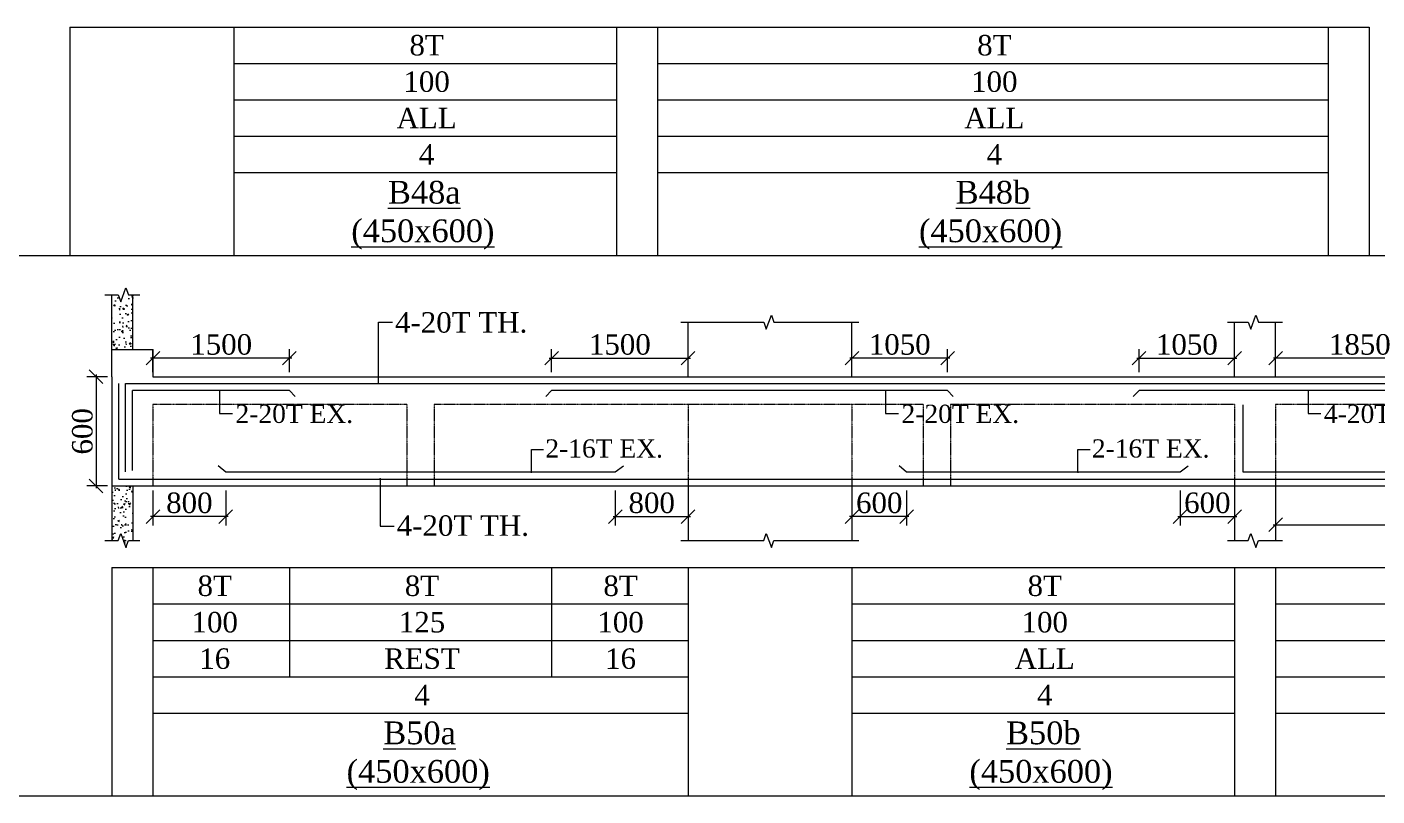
# Model space of a CAD drawing. Header units: millimetres. Extents: x 9781889 to 10654170, y -7832723 to -7608561.
# Drawn here: x 10165311 to 10180144, y -7780473 to -7772025 of the extents above; entities that cross this region are included whole.
import ezdxf
from ezdxf.enums import TextEntityAlignment as Align

# ---------------------------------------------------------------- set-up
doc = ezdxf.new("R2010")
doc.units = ezdxf.units.MM
doc.header["$LTSCALE"] = 10
doc.header["$PDMODE"] = 3
doc.linetypes.add('HIDDEN', pattern=[0.375, 0.25, -0.125])
for name, color, linetype, lineweight in [('S-CUT OUT LINE', 9, 'Continuous', 0), ('S-DIM L.S.', 7, 'Continuous', 0), ('S-HATCH', 8, 'Continuous', 0), ('S-L.S.SECTION', 5, 'Continuous', 0), ('S-L.S.SLAB LINE', 252, 'HIDDEN', 0), ('S-L.S.STEEL', 1, 'Continuous', 9), ('S-SECTION MARK', 7, 'Continuous', 0), ('S-SHEET', 251, 'Continuous', 0), ('S-TEXT', 7, 'Continuous', 0), ('S-TEXT L.S. BEAM NO.', 30, 'Continuous', 0), ('S-TEXT. L.S.', 7, 'Continuous', 0)]:
    doc.layers.add(name, color=color, linetype=linetype, lineweight=lineweight)
doc.styles.add('135', font='arial.ttf', dxfattribs={"width": 0.8, "height": 135})
doc.styles.get("Standard").update_dxf_attribs({"font": 'arial.ttf'})
doc.styles.add('TEXT', font='times.ttf')
doc.dimstyles.new('75', dxfattribs={"dimtxt": 135, "dimasz": 90, "dimexe": 0.1, "dimexo": 0.03, "dimgap": 0.09, "dimtad": 1, "dimdec": 0, "dimzin": 0, "dimdsep": 46, "dimtxsty": '135', "dimblk": 'ARCHTICK', "dimcen": 0.09, "dimclrd": 256, "dimclre": 256, "dimclrt": 256, "dimadec": 0, "dimazin": 0, "dimtfac": 1, "dimtdec": 0, "dimtofl": 0, "dimtmove": 1, "dimatfit": 3, "dimldrblk": 'DOTSMALL', "dimfxl": 1, "dimtolj": 1, "dimtzin": 0, "dimlwd": -1, "dimlwe": -1, "dimarcsym": 0})
doc.dimstyles.new('SETU_1', dxfattribs={"dimtxt": 200, "dimasz": 150, "dimexe": 100, "dimexo": 50, "dimgap": 35, "dimtad": 1, "dimdec": 0, "dimzin": 0, "dimdsep": 46, "dimtxsty": 'Standard', "dimblk": 'OBLIQUE', "dimcen": 150, "dimdle": 25, "dimclrd": 256, "dimclre": 7, "dimclrt": 256, "dimadec": 0, "dimazin": 0, "dimtfac": 1, "dimtdec": 0, "dimtofl": 0, "dimtmove": 1, "dimatfit": 3, "dimfxl": 1, "dimtolj": 1, "dimtzin": 0, "dimlwd": -1, "dimlwe": 5, "dimarcsym": 1})

# ---------------------------------------------------------------- blocks, each defined once
blk = doc.blocks.new('_ArchTick')
at = {"color": 0, "linetype": 'ByBlock', "const_width": 0.15}
blk.add_lwpolyline([(-0.5, -0.5), (0.5, 0.5)], dxfattribs=at)
blk = doc.blocks.new('_Oblique')
at = {"color": 0, "linetype": 'ByBlock', "lineweight": -2}
blk.add_line((-0.5, -0.5), (0.5, 0.5), dxfattribs=at)
blk = doc.blocks.new('*D542')
at = {"layer": 'Defpoints', "color": 0, "transparency": 16777216}
for p in [(10166245.12684146, -7775867.048904888), (10166069.97687655, -7777067.048907869), (10166245.12684239, -7777067.048907869)]:
    blk.add_point(p, dxfattribs=at)
at = {"layer": 'S-DIM L.S.', "color": 7, "lineweight": 5, "transparency": 16777216}
for p, q in [((10166195.12684146, -7775867.048904888), (10165969.97687655, -7775867.048904888)), ((10166195.12684239, -7777067.048907869), (10165969.97687655, -7777067.048907869))]:
    blk.add_line(p, q, dxfattribs=at)
at = {"layer": 'S-DIM L.S.', "transparency": 16777216}
blk.add_line((10166069.97687655, -7775842.048904888), (10166069.97687655, -7777092.048907869), dxfattribs=at)
at = {"layer": 'S-DIM L.S.', "transparency": 16777216, "xscale": 150, "yscale": 150, "zscale": 150}
for p, rotation in [((10166069.97687655, -7775867.048904888), 90), ((10166069.97687655, -7777067.048907869), 270)]:
    blk.add_blockref('_Oblique', p, dxfattribs=dict(at, rotation=rotation))
at = {"layer": 'S-DIM L.S.', "transparency": 16777216, "insert": (10165920.5302291, -7776467.048906379), "char_height": 225, "attachment_point": 5, "rotation": 90, "style": 'TEXT'}
blk.add_mtext('\\A1;600', dxfattribs=at)
blk = doc.blocks.new('*D543')
at = {"layer": 'Defpoints', "color": 0, "transparency": 16777216}
for p in [(10174375.27943594, -7775663.245281789), (10174375.27943594, -7775867.048904885, 0.0148120577035693), (10175425.27943594, -7775867.048904885, 0.0148120577035693)]:
    blk.add_point(p, dxfattribs=at)
at = {"layer": 'S-DIM L.S.', "color": 7, "lineweight": 5, "transparency": 16777216}
for p, q in [((10174375.27943594, -7775817.048904885), (10174375.27943594, -7775563.245281789)), ((10175425.27943594, -7775817.048904885), (10175425.27943594, -7775563.245281789))]:
    blk.add_line(p, q, dxfattribs=at)
at = {"layer": 'S-DIM L.S.', "transparency": 16777216}
blk.add_line((10175450.27943594, -7775663.245281789), (10174350.27943594, -7775663.245281789), dxfattribs=at)
at = {"layer": 'S-DIM L.S.', "transparency": 16777216, "xscale": 150, "yscale": 150, "zscale": 150, "rotation": 180}
blk.add_blockref('_Oblique', (10174375.27943594, -7775663.245281789), dxfattribs=at)
at = {"layer": 'S-DIM L.S.', "transparency": 16777216, "xscale": 150, "yscale": 150, "zscale": 150}
blk.add_blockref('_Oblique', (10175425.27943594, -7775663.245281789), dxfattribs=at)
at = {"layer": 'S-DIM L.S.', "transparency": 16777216, "insert": (10174900.27943594, -7775513.798634349), "char_height": 225, "attachment_point": 5, "style": 'TEXT'}
blk.add_mtext('\\A1;1050', dxfattribs=at)
blk = doc.blocks.new('*D544')
at = {"layer": 'Defpoints', "color": 0, "transparency": 16777216}
for p in [(10177980.00396439, -7777067.048913454, 0.0147644726574974), (10178580.12684142, -7777067.048911591, 0.0148120577035693), (10178580.12684142, -7777403.12165453)]:
    blk.add_point(p, dxfattribs=at)
at = {"layer": 'S-DIM L.S.', "color": 7, "lineweight": 5, "transparency": 16777216}
for p, q in [((10177980.00396439, -7777117.048913454), (10177980.00396439, -7777503.12165453)), ((10178580.12684142, -7777117.048911591), (10178580.12684142, -7777503.12165453))]:
    blk.add_line(p, q, dxfattribs=at)
at = {"layer": 'S-DIM L.S.', "transparency": 16777216}
blk.add_line((10177955.00396439, -7777403.12165453), (10178605.12684142, -7777403.12165453), dxfattribs=at)
at = {"layer": 'S-DIM L.S.', "transparency": 16777216, "xscale": 150, "yscale": 150, "zscale": 150, "rotation": 180}
blk.add_blockref('_Oblique', (10177980.00396439, -7777403.12165453), dxfattribs=at)
at = {"layer": 'S-DIM L.S.', "transparency": 16777216, "xscale": 150, "yscale": 150, "zscale": 150}
blk.add_blockref('_Oblique', (10178580.12684142, -7777403.12165453), dxfattribs=at)
at = {"layer": 'S-DIM L.S.', "transparency": 16777216, "insert": (10178280.06540291, -7777253.67500709), "char_height": 225, "attachment_point": 5, "style": 'TEXT'}
blk.add_mtext('\\A1;600', dxfattribs=at)
blk = doc.blocks.new('*D545')
at = {"layer": 'Defpoints', "color": 0, "transparency": 16777216}
for p in [(10174375.17770629, -7777067.048911591, 0.0148120577035693), (10174975.30058332, -7777067.048913454, 0.0147644726574974), (10174375.17770629, -7777403.12165453)]:
    blk.add_point(p, dxfattribs=at)
at = {"layer": 'S-DIM L.S.', "color": 7, "lineweight": 5, "transparency": 16777216}
for p, q in [((10174375.17770629, -7777117.048911591), (10174375.17770629, -7777503.12165453)), ((10174975.30058332, -7777117.048913454), (10174975.30058332, -7777503.12165453))]:
    blk.add_line(p, q, dxfattribs=at)
at = {"layer": 'S-DIM L.S.', "transparency": 16777216}
blk.add_line((10175000.30058332, -7777403.12165453), (10174350.17770629, -7777403.12165453), dxfattribs=at)
at = {"layer": 'S-DIM L.S.', "transparency": 16777216, "xscale": 150, "yscale": 150, "zscale": 150, "rotation": 180}
blk.add_blockref('_Oblique', (10174375.17770629, -7777403.12165453), dxfattribs=at)
at = {"layer": 'S-DIM L.S.', "transparency": 16777216, "xscale": 150, "yscale": 150, "zscale": 150}
blk.add_blockref('_Oblique', (10174975.30058332, -7777403.12165453), dxfattribs=at)
at = {"layer": 'S-DIM L.S.', "transparency": 16777216, "insert": (10174675.2391448, -7777253.67500709), "char_height": 225, "attachment_point": 5, "style": 'TEXT'}
blk.add_mtext('\\A1;600', dxfattribs=at)
blk = doc.blocks.new('*D546')
at = {"layer": 'Defpoints', "color": 0, "transparency": 16777216}
for p in [(10178580.17770531, -7775663.245281789), (10177530.17770531, -7775867.048904885, 0.0148120577035693), (10178580.17770531, -7775867.048904885, 0.0148120577035693)]:
    blk.add_point(p, dxfattribs=at)
at = {"layer": 'S-DIM L.S.', "color": 7, "lineweight": 5, "transparency": 16777216}
for p, q in [((10177530.17770531, -7775817.048904885), (10177530.17770531, -7775563.245281789)), ((10178580.17770531, -7775817.048904885), (10178580.17770531, -7775563.245281789))]:
    blk.add_line(p, q, dxfattribs=at)
at = {"layer": 'S-DIM L.S.', "transparency": 16777216}
blk.add_line((10177505.17770531, -7775663.245281789), (10178605.17770531, -7775663.245281789), dxfattribs=at)
at = {"layer": 'S-DIM L.S.', "transparency": 16777216, "xscale": 150, "yscale": 150, "zscale": 150, "rotation": 180}
blk.add_blockref('_Oblique', (10177530.17770531, -7775663.245281789), dxfattribs=at)
at = {"layer": 'S-DIM L.S.', "transparency": 16777216, "xscale": 150, "yscale": 150, "zscale": 150}
blk.add_blockref('_Oblique', (10178580.17770531, -7775663.245281789), dxfattribs=at)
at = {"layer": 'S-DIM L.S.', "transparency": 16777216, "insert": (10178055.17770531, -7775513.798634349), "char_height": 225, "attachment_point": 5, "style": 'TEXT'}
blk.add_mtext('\\A1;1050', dxfattribs=at)
blk = doc.blocks.new('*D547')
at = {"layer": 'Defpoints', "color": 0, "transparency": 16777216}
for p in [(10179030.22857009, -7775663.245281789), (10179030.22857009, -7775867.048904885, 0.0148120577035693), (10180880.22857009, -7775867.048904885, 0.0148120577035693)]:
    blk.add_point(p, dxfattribs=at)
at = {"layer": 'S-DIM L.S.', "color": 7, "lineweight": 5, "transparency": 16777216}
for p, q in [((10179030.22857009, -7775817.048904885), (10179030.22857009, -7775563.245281789)), ((10180880.22857009, -7775817.048904885), (10180880.22857009, -7775563.245281789))]:
    blk.add_line(p, q, dxfattribs=at)
at = {"layer": 'S-DIM L.S.', "transparency": 16777216}
blk.add_line((10180905.22857009, -7775663.245281789), (10179005.22857009, -7775663.245281789), dxfattribs=at)
at = {"layer": 'S-DIM L.S.', "transparency": 16777216, "xscale": 150, "yscale": 150, "zscale": 150, "rotation": 180}
blk.add_blockref('_Oblique', (10179030.22857009, -7775663.245281789), dxfattribs=at)
at = {"layer": 'S-DIM L.S.', "transparency": 16777216, "xscale": 150, "yscale": 150, "zscale": 150}
blk.add_blockref('_Oblique', (10180880.22857009, -7775663.245281789), dxfattribs=at)
at = {"layer": 'S-DIM L.S.', "transparency": 16777216, "insert": (10179955.22857009, -7775513.798634349), "char_height": 225, "attachment_point": 5, "style": 'TEXT'}
blk.add_mtext('\\A1;1850', dxfattribs=at)
blk = doc.blocks.new('*D548')
at = {"layer": 'Defpoints', "color": 0, "transparency": 16777216}
for p in [(10171775.05482929, -7777067.048913454, 0.0147644726574974), (10172575.17770631, -7777067.048911591, 0.0148120577035693), (10172575.17770631, -7777403.12165453)]:
    blk.add_point(p, dxfattribs=at)
at = {"layer": 'S-DIM L.S.', "color": 7, "lineweight": 5, "transparency": 16777216}
for p, q in [((10171775.05482929, -7777117.048913454), (10171775.05482929, -7777503.12165453)), ((10172575.17770631, -7777117.048911591), (10172575.17770631, -7777503.12165453))]:
    blk.add_line(p, q, dxfattribs=at)
at = {"layer": 'S-DIM L.S.', "transparency": 16777216}
blk.add_line((10171750.05482929, -7777403.12165453), (10172600.17770631, -7777403.12165453), dxfattribs=at)
at = {"layer": 'S-DIM L.S.', "transparency": 16777216, "xscale": 150, "yscale": 150, "zscale": 150, "rotation": 180}
blk.add_blockref('_Oblique', (10171775.05482929, -7777403.12165453), dxfattribs=at)
at = {"layer": 'S-DIM L.S.', "transparency": 16777216, "xscale": 150, "yscale": 150, "zscale": 150}
blk.add_blockref('_Oblique', (10172575.17770631, -7777403.12165453), dxfattribs=at)
at = {"layer": 'S-DIM L.S.', "transparency": 16777216, "insert": (10172175.1162678, -7777253.67500709), "char_height": 225, "attachment_point": 5, "style": 'TEXT'}
blk.add_mtext('\\A1;800', dxfattribs=at)
blk = doc.blocks.new('*D549')
at = {"layer": 'Defpoints', "color": 0, "transparency": 16777216}
for p in [(10166695.17770631, -7777067.048911591, 0.0148120577035693), (10167495.30058333, -7777067.048913454, 0.0147644726574974), (10166695.17770631, -7777403.12165453)]:
    blk.add_point(p, dxfattribs=at)
at = {"layer": 'S-DIM L.S.', "color": 7, "lineweight": 5, "transparency": 16777216}
for p, q in [((10166695.17770631, -7777117.048911591), (10166695.17770631, -7777503.12165453)), ((10167495.30058333, -7777117.048913454), (10167495.30058333, -7777503.12165453))]:
    blk.add_line(p, q, dxfattribs=at)
at = {"layer": 'S-DIM L.S.', "transparency": 16777216}
blk.add_line((10167520.30058333, -7777403.12165453), (10166670.17770631, -7777403.12165453), dxfattribs=at)
at = {"layer": 'S-DIM L.S.', "transparency": 16777216, "xscale": 150, "yscale": 150, "zscale": 150, "rotation": 180}
blk.add_blockref('_Oblique', (10166695.17770631, -7777403.12165453), dxfattribs=at)
at = {"layer": 'S-DIM L.S.', "transparency": 16777216, "xscale": 150, "yscale": 150, "zscale": 150}
blk.add_blockref('_Oblique', (10167495.30058333, -7777403.12165453), dxfattribs=at)
at = {"layer": 'S-DIM L.S.', "transparency": 16777216, "insert": (10167095.23914482, -7777253.67500709), "char_height": 225, "attachment_point": 5, "style": 'TEXT'}
blk.add_mtext('\\A1;800', dxfattribs=at)
blk = doc.blocks.new('*D550')
at = {"layer": 'Defpoints', "color": 0, "transparency": 16777216}
for p in [(10172575.17770533, -7775663.245281789), (10171075.17770533, -7775867.048904885, 0.0148120577035693), (10172575.17770533, -7775867.048904885, 0.0148120577035693)]:
    blk.add_point(p, dxfattribs=at)
at = {"layer": 'S-DIM L.S.', "color": 7, "lineweight": 5, "transparency": 16777216}
for p, q in [((10171075.17770533, -7775817.048904885), (10171075.17770533, -7775563.245281789)), ((10172575.17770533, -7775817.048904885), (10172575.17770533, -7775563.245281789))]:
    blk.add_line(p, q, dxfattribs=at)
at = {"layer": 'S-DIM L.S.', "transparency": 16777216}
blk.add_line((10171050.17770533, -7775663.245281789), (10172600.17770533, -7775663.245281789), dxfattribs=at)
at = {"layer": 'S-DIM L.S.', "transparency": 16777216, "xscale": 150, "yscale": 150, "zscale": 150, "rotation": 180}
blk.add_blockref('_Oblique', (10171075.17770533, -7775663.245281789), dxfattribs=at)
at = {"layer": 'S-DIM L.S.', "transparency": 16777216, "xscale": 150, "yscale": 150, "zscale": 150}
blk.add_blockref('_Oblique', (10172575.17770533, -7775663.245281789), dxfattribs=at)
at = {"layer": 'S-DIM L.S.', "transparency": 16777216, "insert": (10171825.17770533, -7775513.798634349), "char_height": 225, "attachment_point": 5, "style": 'TEXT'}
blk.add_mtext('\\A1;1500', dxfattribs=at)
blk = doc.blocks.new('*D551')
at = {"layer": 'Defpoints', "color": 0, "transparency": 16777216}
for p in [(10166695.07597756, -7775663.245281789), (10166695.07597756, -7775867.048904885, 0.0148120577035693), (10168195.07597756, -7775867.048904885, 0.0148120577035693)]:
    blk.add_point(p, dxfattribs=at)
at = {"layer": 'S-DIM L.S.', "color": 7, "lineweight": 5, "transparency": 16777216}
for p, q in [((10166695.07597756, -7775817.048904885), (10166695.07597756, -7775563.245281789)), ((10168195.07597756, -7775817.048904885), (10168195.07597756, -7775563.245281789))]:
    blk.add_line(p, q, dxfattribs=at)
at = {"layer": 'S-DIM L.S.', "transparency": 16777216}
blk.add_line((10168220.07597756, -7775663.245281789), (10166670.07597756, -7775663.245281789), dxfattribs=at)
at = {"layer": 'S-DIM L.S.', "transparency": 16777216, "xscale": 150, "yscale": 150, "zscale": 150, "rotation": 180}
blk.add_blockref('_Oblique', (10166695.07597756, -7775663.245281789), dxfattribs=at)
at = {"layer": 'S-DIM L.S.', "transparency": 16777216, "xscale": 150, "yscale": 150, "zscale": 150}
blk.add_blockref('_Oblique', (10168195.07597756, -7775663.245281789), dxfattribs=at)
at = {"layer": 'S-DIM L.S.', "transparency": 16777216, "insert": (10167445.07597756, -7775513.798634349), "char_height": 225, "attachment_point": 5, "style": 'TEXT'}
blk.add_mtext('\\A1;1500', dxfattribs=at)
blk = doc.blocks.new('*D1770')
at = {"layer": 'Defpoints', "color": 0, "transparency": 16777216}
for p in [(10179030.12684142, -7777067.048911591, -0.0009296167433390826), (10184585.12684143, -7777067.048906002, 0.0006126220207728354), (10184585.12684143, -7777492.511289075)]:
    blk.add_point(p, dxfattribs=at)
at = {"layer": 'S-DIM L.S.', "color": 7, "lineweight": 5, "transparency": 16777216}
for p, q in [((10179030.12684142, -7777117.048911591), (10179030.12684142, -7777592.511289075)), ((10184585.12684143, -7777117.048906002), (10184585.12684143, -7777592.511289075))]:
    blk.add_line(p, q, dxfattribs=at)
at = {"layer": 'S-DIM L.S.', "transparency": 16777216}
blk.add_line((10179005.12684142, -7777492.511289075), (10184610.12684143, -7777492.511289075), dxfattribs=at)
at = {"layer": 'S-DIM L.S.', "transparency": 16777216, "xscale": 150, "yscale": 150, "zscale": 150, "rotation": 180}
blk.add_blockref('_Oblique', (10179030.12684142, -7777492.511289075), dxfattribs=at)
at = {"layer": 'S-DIM L.S.', "transparency": 16777216, "xscale": 150, "yscale": 150, "zscale": 150}
blk.add_blockref('_Oblique', (10184585.12684143, -7777492.511289075), dxfattribs=at)
at = {"layer": 'S-DIM L.S.', "transparency": 16777216, "insert": (10181807.62684143, -7777343.064641635), "char_height": 225, "attachment_point": 5, "style": 'TEXT'}
blk.add_mtext('\\A1;450x600', dxfattribs=at)

msp = doc.modelspace()

# ---------------------------------------------------------------- hatches: boundary and pattern name
at = {"layer": 'S-HATCH'}
h = msp.add_hatch(dxfattribs=at)
h.set_pattern_fill('AR-CONC', color=256)
h.set_pattern_definition([(49.99999999999999, (127753.9415636826, 50074.72054310143), (182.184668996004, -15.93908553890309), [19.05, -209.55]), (355, (127753.9415636826, 50074.72054310143), (-35.24342142496934, 191.0568452390351), [15.24, -167.64058417]), (100.4514447, (127769.1235706825, 50073.39228960127), (146.9412470903533, 175.1177519121951), [16.19000879999999, -178.0902445999999]), (46.18420000000001, (127753.9415636826, 50125.52054310124), (271.0790408921299, -42.04232793272715), [28.575, -314.325]), (96.63555760999992, (127776.5314636827, 50122.0170431016), (237.404134051503, 247.4261245977215), [24.28502314, -267.13560816]), (351.1841511700001, (127753.9415636826, 50125.52054310124), (237.404134064977, 247.4261245855326), [22.85996707, -251.45973192]), (21, (127779.341563683, 50112.82054310106), (151.6143912691325, -102.2651981870876), [19.05, -209.55]), (326.0000000000001, (127779.341563683, 50112.82054310106), (61.80202834764707, 184.1879661223193), [15.24, -167.64]), (71.45144499999999, (127791.9760962818, 50104.298443201), (213.4164192787161, 81.92276888590524), [16.1900088, -178.0899376]), (37.50000000000001, (127753.9415636826, 50074.72054310143), (3.088603250591817, 84.55503887315311), [0, -165.608, 0, -170.18, 0, -168.275]), (7.499999999999999, (127753.9415636826, 50074.72054310143), (66.81966251030575, 100.1805748181195), [0, -97.02799999999999, 0, -161.798, 0, -64.135]), (327.5, (127697.2995636817, 50074.72054310143), (135.5905951668714, -5.728743992673444), [0, -63.5, 0, -198.12, 0, -262.89]), (317.5, (127671.8995636832, 50074.72054310143), (148.129181386018, 25.42649103333303), [0, -82.55, 0, -131.572, 0, -186.69])])
h.paths.add_polyline_path([(10166245.27943699, -7775567.048903015), (10166475.27943601, -7775567.048903015), (10166475.27943601, -7774967.048903387), (10166425.64328031, -7774967.048903387), (10166397.67297467, -7774890.201121029), (10166341.73236338, -7775043.896685746), (10166313.76205867, -7774967.048903387), (10166245.27943699, -7774967.048903387)])
h = msp.add_hatch(dxfattribs=at)
h.set_pattern_fill('AR-CONC', color=256)
h.set_pattern_definition([(49.99999999999999, (127753.9415636826, 49774.72054310143), (182.184668996004, -15.93908553890309), [19.05, -209.55]), (355, (127753.9415636826, 49774.72054310143), (-35.24342142496934, 191.0568452390351), [15.24, -167.64058417]), (100.4514447, (127769.1235706825, 49773.39228960127), (146.9412470903533, 175.1177519121951), [16.19000879999999, -178.0902445999999]), (46.18420000000001, (127753.9415636826, 49825.52054310124), (271.0790408921299, -42.04232793272715), [28.575, -314.325]), (96.63555760999992, (127776.5314636827, 49822.0170431016), (237.404134051503, 247.4261245977215), [24.28502314, -267.13560816]), (351.1841511700001, (127753.9415636826, 49825.52054310124), (237.404134064977, 247.4261245855326), [22.85996707, -251.45973192]), (21, (127779.341563683, 49812.82054310106), (151.6143912691325, -102.2651981870876), [19.05, -209.55]), (326.0000000000001, (127779.341563683, 49812.82054310106), (61.80202834764707, 184.1879661223193), [15.24, -167.64]), (71.45144499999999, (127791.9760962818, 49804.298443201), (213.4164192787161, 81.92276888590524), [16.1900088, -178.0899376]), (37.50000000000001, (127753.9415636826, 49774.72054310143), (3.088603250591817, 84.55503887315311), [0, -165.608, 0, -170.18, 0, -168.275]), (7.499999999999999, (127753.9415636826, 49774.72054310143), (66.81966251030575, 100.1805748181195), [0, -97.02799999999999, 0, -161.798, 0, -64.135]), (327.5, (127697.2995636817, 49774.72054310143), (135.5905951668714, -5.728743992673444), [0, -63.5, 0, -198.12, 0, -262.89]), (317.5, (127671.8995636832, 49774.72054310143), (148.129181386018, 25.42649103333303), [0, -82.55, 0, -131.572, 0, -186.69])])
h.paths.add_polyline_path([(10166341.73236338, -7777590.201123271), (10166397.67297467, -7777743.896687988), (10166425.64328031, -7777667.04890563), (10166475.27943601, -7777667.04890563), (10166475.27943601, -7777067.048904132), (10166245.27943699, -7777067.048904132), (10166245.27943699, -7777667.04890563), (10166313.76205867, -7777667.04890563)])

# ---------------------------------------------------------------- linework, layer by layer
at = {"layer": 'S-CUT OUT LINE', "color": 5}
for points, elevation in [([(10166166.99169356, -7774967.048903387), (10166313.76205867, -7774967.048903387), (10166341.73236338, -7775043.896685746), (10166397.67297467, -7774890.201121029), (10166425.64328031, -7774967.048903387), (10166550.2794362, -7774967.048903387)], 0.0005572279836632713), ([(10172496.88996386, -7775267.048905257), (10173405.99210827, -7775267.048905257), (10173433.96241299, -7775343.896687616), (10173489.90302427, -7775190.201122899), (10173517.87332992, -7775267.048905257), (10174450.17770648, -7775267.048905257)], 0.0006514853290463668), ([(10178501.88996384, -7775267.048910846), (10178730.50795517, -7775267.048910846), (10178758.47825988, -7775343.896693205), (10178814.41887117, -7775190.201128487), (10178842.38917681, -7775267.048910846), (10179105.17770648, -7775267.048910846)], -0.0008046490251982007), ([(10166166.99169356, -7777667.04890563), (10166313.76205867, -7777667.04890563), (10166341.73236338, -7777590.201123271), (10166397.67297467, -7777743.896687988), (10166425.64328031, -7777667.04890563), (10166550.2794362, -7777667.04890563)], 0.0005572279836632713), ([(10172496.88996386, -7777667.0489075), (10173405.99210827, -7777667.0489075), (10173433.96241299, -7777590.201125141), (10173489.90302427, -7777743.896689858), (10173517.87332992, -7777667.0489075), (10174450.17770648, -7777667.0489075)], 0.0006514853290463668), ([(10178501.88996384, -7777667.048913089), (10178730.50795517, -7777667.048913089), (10178758.47825988, -7777590.20113073), (10178814.41887117, -7777743.896695447), (10178842.38917681, -7777667.048913089), (10179105.17770648, -7777667.048913089)], -0.0008046490251982007)]:
    msp.add_lwpolyline(points, dxfattribs=dict(at, elevation=elevation))
at = {"layer": 'S-L.S.SECTION'}
for p, q in [((10166245.27943699, -7775567.048903015, 0.0004441082746675712), (10166245.27943699, -7774967.048903387, 0.0004441081582522713)), ((10166475.27943601, -7775567.048903015, 0.0004441082746671711), (10166475.27943601, -7774967.048903387, 0.0004441081582518714)), ((10172575.17770729, -7775867.048904885, 0.0005383656200506671), (10172575.17770729, -7775267.048905257, 0.0005383655036353672)), ((10174375.17770629, -7775867.048904885, -0.001003873144061651), (10174375.17770629, -7775267.048905257, -0.001003873260476951)), ((10178580.17770727, -7775867.048910473, -0.0009177687341939003), (10178580.17770727, -7775267.048910846, -0.0009177688506092003)), ((10179030.17770629, -7775867.048910473, -0.0009177687341943004), (10179030.17770629, -7775267.048910846, -0.0009177688506096001)), ((10166245.12684145, -7775867.048904885, 0.0005899693494596393), (10166245.1777073, -7775867.048904885, 0.0005899694289051828)), ((10166245.1777073, -7775867.048904885, 0.0006018173586048216), (10166245.17770633, -7777067.048911591, 0.0006018173586048216)), ((10166695.27943699, -7775867.048904885, 0.0005906724266325115), (10184585.12684143, -7775867.048904885, 0.0006186139368248153)), ((10166245.12684145, -7777067.048906002, 0.0005899693494596393), (10186870.07597754, -7777067.048906002, 0.0006221827168223213)), ((10166245.27943699, -7777067.048906002, 0.0004441082746675712), (10166245.27943699, -7777667.04890563, 0.0004441081582522713)), ((10166475.27943601, -7777067.048906002, 0.0004441082746671711), (10166475.27943601, -7777667.04890563, 0.0004441081582518714)), ((10172575.17770729, -7777067.048907872, 0.0005383656200506671), (10172575.17770729, -7777667.0489075, 0.0005383655036353672)), ((10174375.17770629, -7777067.048907872, -0.001003873144061651), (10174375.17770629, -7777667.0489075, -0.001003873260476951)), ((10178580.17770727, -7777067.048913461, -0.0009177687341939003), (10178580.17770727, -7777667.048913089, -0.0009177688506092003)), ((10179030.17770629, -7777067.048913461, -0.0009177687341943004), (10179030.17770629, -7777667.048913089, -0.0009177688506096001))]:
    msp.add_line(p, q, dxfattribs=at)
at = {"layer": 'S-L.S.SECTION', "elevation": 0.0006136654196547491}
msp.add_lwpolyline([(10166245.1777073, -7775867.048904885), (10166245.27943699, -7775567.048903015), (10166695.27943699, -7775567.048903015), (10166695.27943699, -7775867.048904887)], dxfattribs=at)
at = {"layer": 'S-L.S.SLAB LINE', "ltscale": 0.3}
for p, q in [((10166245.12684145, -7776167.048910473, 0.0006370923402439737), (10166245.17770633, -7776167.048910473, 0.0006370925646678501)), ((10166695.12684146, -7776167.048910473, -0.02640778080178605), (10169485.17770629, -7776167.048910473, -0.0171653129515678)), ((10166695.17770631, -7776167.048910473, -0.0009404214055075246), (10166695.17770631, -7777067.048911591, -0.0009404214055075246)), ((10169485.17770629, -7776167.048910473, -0.001003873144061651), (10169485.17770629, -7777067.048911591, -0.001003873144061651)), ((10169785.12684144, -7776167.048910473, -0.01617168581979149), (10175157.70000374, -7776167.048910473, 0.001625779936640061)), ((10169785.17770629, -7776167.048910473, -0.001003873144061651), (10169785.17770629, -7777067.048911591, -0.001003873144061651)), ((10172575.17770631, -7776167.048910473, -0.001003873144061651), (10172575.17770631, -7777067.048911591, -0.001003873144061651)), ((10174375.17770629, -7776167.048910473, -0.001003873144061651), (10174375.17770629, -7777067.048911591, -0.001003873144061651)), ((10175157.70000374, -7776167.048910473, 0.001133723769125916), (10175157.70000374, -7777067.048911591, 0.001133723769125916)), ((10175457.70000374, -7776167.048910473, 0.001750019185272588), (10178580.12684142, -7776167.048910473, 0.0007748074438377478)), ((10175457.70000374, -7776167.048910473, 0.001133723769125916), (10175457.70000374, -7777067.048911591, 0.001133723769125916)), ((10178580.12684142, -7776167.048910473, -0.0009296167433390826), (10178580.12684142, -7777067.048911591, -0.0009296167433390826)), ((10179030.12684144, -7776167.048910473, -0.0008968555990060789), (10181530.12684132, -7776167.048910473, 0.0004874795673285393)), ((10179030.12684142, -7776167.048910473, -0.0009296167433390826), (10179030.12684142, -7777067.048911591, -0.0009296167433390826))]:
    msp.add_line(p, q, dxfattribs=at)
at = {"layer": 'S-L.S.STEEL'}
for p, q in [((10166320.12684164, -7776992.048906747, 0.0005347927260355898), (10166320.12684164, -7775942.048906002, 0.0005347927260355898)), ((10166395.12684182, -7775942.048906002, 0.0005347927260359602), (10186570.07597735, -7775942.048906002, 0.0006133914319972835)), ((10166395.12684182, -7776912.394670681, 0.0005347927260355161), (10166395.12684182, -7775942.048906002, 0.0005347927260355161)), ((10166470.12684201, -7776895.848486783, 0.0005347927260355161), (10166470.12684201, -7776017.048905999, 0.0005347927260355161)), ((10168195.07597636, -7776017.048905856, 0.0004343843952410954), (10166470.12684201, -7776017.048905999, 0.0007514446144636371)), ((10168195.07597756, -7776017.04890712, 0.0005722175239275663), (10168258.26887224, -7776083.90106133, -0.001385136547684634)), ((10171075.17770533, -7776017.04890712, 0.0005722175239275663), (10171011.98481065, -7776083.90106133, -0.001385136547684634)), ((10175425.27943594, -7776017.048905257, -0.0008945880644469254), (10171075.17770675, -7776017.048905618, -9.500262715578913e-05)), ((10175425.27943594, -7776017.04890712, -0.0008021261988843183), (10175488.47233062, -7776083.90106133, -0.002759480270496518)), ((10166320.12684164, -7776992.048906748, 0.0005887550626790528), (10186795.07597735, -7776992.048906747, 0.000623233697621673))]:
    msp.add_line(p, q, dxfattribs=at)
for points, elevation in [([(10186720.07597717, -7776917.048911341), (10178672.96207031, -7776917.048922395), (10178672.96207031, -7776175.311057206)], -0.01418723168340154), ([(10171864.55482906, -7776848.836400201), (10171775.05482929, -7776917.048916806), (10167495.3005824, -7776917.048916806), (10167413.30058293, -7776846.336400722)], -0.0143479485424493), ([(10178069.50396416, -7776848.836400201), (10177980.00396439, -7776917.048916806), (10174975.30058238, -7776917.048916806), (10174893.30058291, -7776846.336400722)], -0.01427369214172673)]:
    msp.add_lwpolyline(points, dxfattribs=dict(at, elevation=elevation))
msp.add_polyline3d([(10180880.22857009, -7776017.048905257, -0.0009131886926928322), (10177530.17770531, -7776017.04890712, -0.0008839168303174966), (10177466.98481063, -7776083.90106133, -0.002841270901929697)], dxfattribs=at)
at = {"layer": 'S-SHEET'}
for p, q in [((10165783.70731633, -7772025.318523708, -1.422546423999463e-05), (10180058.70731631, -7772025.318523708, -1.324797480486473e-05)), ((10165783.70731633, -7772025.318523708), (10165783.70731633, -7774534.605925742)), ((10167583.70731631, -7772025.318523708, -0.001542238764111918), (10167583.70731631, -7774534.605925742, -0.001542238764111918)), ((10171788.70731631, -7772025.318523708, -0.001542238764111918), (10171788.70731631, -7774534.605925742, -0.001542238764111918)), ((10172238.70731631, -7772025.318523708, -0.001542238764111918), (10172238.70731631, -7774534.605925742, -0.001542238764111918)), ((10179608.70731631, -7772025.318523708, -0.001542238764111918), (10179608.70731631, -7774534.605925742, -0.001542238764111918)), ((10180058.70731631, -7772025.318523708, -0.001542238764111918), (10180058.70731631, -7774534.605925742, -0.001542238764111918)), ((10167583.70731631, -7772425.318522218, -0.001598778873640188), (10171788.70731631, -7772425.318522218, -0.001601290999666225)), ((10172238.70731631, -7772425.318522218, -0.001601430830623689), (10179608.70731631, -7772425.318522218, -0.001603873988185954)), ((10167583.70731631, -7772825.31852259, -0.001598778873640188), (10171788.70731631, -7772825.31852259, -0.001601290999666225)), ((10172238.70731631, -7772825.31852259, -0.001601430830623689), (10179608.70731631, -7772825.31852259, -0.001603873988185954)), ((10167583.70731631, -7773225.318522963, -0.001598778873640188), (10171788.70731631, -7773225.318522963, -0.001601290999666225)), ((10172238.70731631, -7773225.318522963, -0.001601430830623689), (10179608.70731631, -7773225.318522963, -0.001603873988185954)), ((10167583.70731631, -7773625.318523335, -0.001598778873640188), (10171788.70731631, -7773625.318523335, -0.001601290999666225)), ((10172238.70731631, -7773625.318523335, -0.001601430830623689), (10179608.70731631, -7773625.318523335, -0.001603873988185954)), ((10144128.21232542, -7774534.605925742), (10195462.36891429, -7774534.605925742)), ((10165783.70731633, -7774534.605925742, 7.073292046080545e-05), (10180058.70731631, -7774534.605925742, 7.171040989593534e-05)), ((10166245.12684145, -7777963.548906732, -8.495838470080079e-05), (10186870.12684143, -7777963.548906732, 0.002141612810079888)), ((10166245.12684144, -7777963.548906732, 0.0006760737593269899), (10166245.12684144, -7780472.836308766, 0.0006760737593269899)), ((10166695.12684144, -7777963.548906732, 0.0006760737593269621), (10166695.12684144, -7780472.836308766, 0.0006760737593269621)), ((10168195.12684144, -7777963.548906732, 0.0006760737593269621), (10168195.12684144, -7779163.548905987, 0.0006760737593269621)), ((10171075.12684144, -7777963.548906732, 0.0006126220207728354), (10171075.12684144, -7779163.548905987, 0.0006126220207728354)), ((10172575.12684144, -7777963.548906732, 0.0006126220207728354), (10172575.12684144, -7780472.836308766, 0.0006126220207728354)), ((10174375.12684142, -7777963.548906732, -0.0009296167433390826), (10174375.12684142, -7780472.836308766, -0.0009296167433390826)), ((10178580.12684142, -7777963.548906732, -0.0009296167433390826), (10178580.12684142, -7780472.836308766, -0.0009296167433390826)), ((10179030.12684142, -7777963.548906732, -0.0009296167433390826), (10179030.12684142, -7780472.836308766, -0.0009296167433390826)), ((10166695.12684146, -7778363.548905242, -0.0009815687130623845), (10172575.12684144, -7778363.548905242, -0.0009850815076005678)), ((10174375.12684142, -7778363.548905242, -0.0009861568528673522), (10178580.12684142, -7778363.548905242, -0.0009886689788933896)), ((10179030.12684142, -7778363.548905242, -0.0009888088098508531), (10186420.12684143, -7778363.548905242, 0.0005509867966987994)), ((10166695.12684146, -7778763.548905615, -0.0009815687130623845), (10172575.12684144, -7778763.548905616, -0.0009850815076005678)), ((10174375.12684142, -7778763.548905616, -0.0009861568528673522), (10178580.12684142, -7778763.548905615, -0.0009886689788933896)), ((10179030.12684142, -7778763.548905615, -0.0009888088098508531), (10186420.12684143, -7778763.548905615, 0.0005509867966987994)), ((10166695.12684146, -7779163.548905987, -0.0009815687130623845), (10172575.12684144, -7779163.548905987, -0.0009850815076005678)), ((10174375.12684142, -7779163.548905987, -0.0009861568528673522), (10178580.12684142, -7779163.548905987, -0.0009886689788933896)), ((10179030.12684142, -7779163.548905987, -0.0009888088098508531), (10186420.12684143, -7779163.548905987, 0.0005509867966987994)), ((10166695.12684146, -7779563.54890636, -0.0009815687130623845), (10172575.12684144, -7779563.54890636, -0.0009850815076005678)), ((10174375.12684142, -7779563.54890636, -0.0009861568528673522), (10178580.12684142, -7779563.54890636, -0.0009886689788933896)), ((10179030.12684142, -7779563.54890636, -0.0009888088098508531), (10186420.12684143, -7779563.54890636, 0.0005509867966987994)), ((10144128.21232542, -7780472.836308766), (10195462.36891429, -7780472.836308766)), ((10166245.12684145, -7780472.836308766), (10186870.12684143, -7780472.836308766, 0.002226571194780688))]:
    msp.add_line(p, q, dxfattribs=at)

# ---------------------------------------------------------------- texts
at = {"layer": 'S-TEXT', "linetype": 'ByBlock', "style": 'TEXT'}
for s, p in [('8T', (10169702.21051322, -7772225.318522961, -0.0001360574309369003)), ('8T', (10175939.71051322, -7772225.318522961, -0.0001386749036885152)), ('100', (10169702.21051322, -7772625.318523333, -0.0001360574309369003)), ('100', (10175939.71051322, -7772625.318523333, -0.0001386749036885152)), ('ALL', (10169702.21051322, -7773025.318523706, -0.0001360574309369003)), ('ALL', (10175939.71051322, -7773025.318523706, -0.0001386749036885152)), ('4', (10169702.21051322, -7773425.318522216, 8.73572598429997e-06)), ('4', (10175939.71051322, -7773425.318522216, 6.118253232684874e-06)), ('8T', (10167374.10037613, -7778163.548905987, -0.001074409900260282)), ('8T', (10169651.13003835, -7778163.548905985, 0.00048065239538483)), ('8T', (10171833.05197969, -7778163.548905987, -0.001074409900260282)), ('8T', (10176493.63003833, -7778163.548905985, 0.0004765645898359352)), ('100', (10167374.10037613, -7778563.54890636, -0.001074409900260282)), ('125', (10169651.13003835, -7778563.548906358, 0.00048065239538483)), ('100', (10171833.05197969, -7778563.54890636, -0.001074409900260282)), ('100', (10176493.63003833, -7778563.548906358, 0.0004765645898359352)), ('16', (10167374.10037613, -7778963.548906732, -0.001074409900260282)), ('REST', (10169651.13003835, -7778963.54890673, 0.00048065239538483)), ('16', (10171833.05197969, -7778963.548906732, -0.001074409900260282)), ('ALL', (10176493.63003833, -7778963.54890673, 0.0004765645898359352)), ('4', (10169651.13003835, -7779363.54890524, 0.0006254455523060302)), ('4', (10176493.63003833, -7779363.54890524, 0.0006213577467571354))]:
    msp.add_text(s, height=224.9999999994056, dxfattribs=at).set_placement(p, align=Align.MIDDLE_CENTER)
at = {"layer": 'S-TEXT L.S. BEAM NO.', "color": 140, "linetype": 'ByBlock', "style": 'TEXT'}
for s, p in [('%%UB48a', (10169277.46730182, -7773965.982499872, 1.056577970458749e-06)), ('%%UB48b', (10175514.96730182, -7773965.982499872, -1.560894781156346e-06)), ('%%U(450x600)', (10168874.41560029, -7774388.957746206, 1.056577970458749e-06)), ('%%U(450x600)', (10175111.91560029, -7774388.957746206, -1.560894781156346e-06)), ('%%UB50a', (10169226.38682695, -7779904.212882897, 0.000617766404292189)), ('%%UB50b', (10176068.88682692, -7779904.212882897, 0.0006136785987432942)), ('%%U(450x600)', (10168823.33512543, -7780327.18812923, 0.000617766404292189)), ('%%U(450x600)', (10175665.8351254, -7780327.18812923, 0.0006136785987432942))]:
    msp.add_text(s, height=249.9999999993395, dxfattribs=at).set_placement(p)
at = {"layer": 'S-TEXT. L.S.', "style": 'TEXT'}
for s, height, p in [('4-20T TH.', 225, (10169354.82522205, -7775382.772637994, 0.00620184411596922)), ('2-20T EX.', 199.9999999994716, (10167602.2575058, -7776374.590961847, 0.001855413128425517)), ('2-20T EX.', 199.9999999994716, (10174919.71086697, -7776374.590961847, 0.001855413128425517)), ('4-20T EX.', 199.9999999994716, (10179561.10343827, -7776374.590961847, 0.001855413128425518)), ('2-16T EX.', 199.9999999994716, (10171006.63378704, -7776755.036782549, -0.01305025355157501)), ('2-16T EX.', 199.9999999994716, (10177011.58292215, -7776755.036782549, -0.01297599715085245)), ('4-20T TH.', 225, (10169373.16664459, -7777614.898772452, 0.006167492394374719))]:
    msp.add_text(s, height=height, dxfattribs=at).set_placement(p)

# ---------------------------------------------------------------- dimensions: what is measured, and where the dimension line sits
at = {"layer": 'S-DIM L.S.'}
for base, p1, p2, picture, middle in [((10166695.07597756, -7775663.245281789, -0.01430414072090913), (10168195.07597756, -7775867.048904885, 0.0005079169826601663), (10166695.07597756, -7775867.048904885, 0.0005079169826601663), '*D551', (10167445.07597756, -7775513.798634349, -0.01430414072090913)), ((10174375.27943594, -7775663.245281789, -0.01567848444372102), (10175425.27943594, -7775867.048904885, -0.0008664267401517183), (10174375.27943594, -7775867.048904885, -0.0008664267401517183), '*D543', (10174900.27943594, -7775513.798634349, -0.01567848444372102)), ((10179030.22857009, -7775663.245281789, -0.01569708507196683), (10180880.22857009, -7775867.048904885, -0.0008850273683975324), (10179030.22857009, -7775867.048904885, -0.0008850273683975324), '*D547', (10179955.22857009, -7775513.798634349, -0.01569708507196683)), ((10166695.17770631, -7777403.12165453, -0.01575247910907682), (10167495.30058333, -7777067.048913454, -0.0009880064515794239), (10166695.17770631, -7777067.048911591, -0.0009404214055075246), '*D549', (10167095.23914482, -7777253.67500709, -0.01575247910907682)), ((10174375.17770629, -7777403.12165453, -0.01581593084763095), (10174975.30058332, -7777067.048913454, -0.001051458190133551), (10174375.17770629, -7777067.048911591, -0.001003873144061651), '*D545', (10174675.2391448, -7777253.67500709, -0.01581593084763095))]:
    dim = msp.add_linear_dim(base=base, p1=p1, p2=p2, dimstyle='SETU_1', override={"dimtxt": 225, "dimtxsty": 'TEXT'}, dxfattribs=at)
    dim.commit()
    dim.dimension.update_dxf_attribs({"geometry": picture, "text_midpoint": middle})
for base, p1, p2, picture, middle in [((10172575.17770533, -7775663.245281789, -0.01430414072090913), (10171075.17770533, -7775867.048904885, 0.0005079169826601663), (10172575.17770533, -7775867.048904885, 0.0005079169826601663), '*D550', (10171825.17770533, -7775513.798634349, -0.01430414072090913)), ((10178580.17770531, -7775663.245281789, -0.0157602750751542), (10177530.17770531, -7775867.048904885, -0.0009482173715848966), (10178580.17770531, -7775867.048904885, -0.0009482173715848966), '*D546', (10178055.17770531, -7775513.798634349, -0.0157602750751542)), ((10172575.17770631, -7777403.12165453, -0.01581593084763095), (10171775.05482929, -7777067.048913454, -0.001051458190133551), (10172575.17770631, -7777067.048911591, -0.001003873144061651), '*D548', (10172175.1162678, -7777253.67500709, -0.01581593084763095)), ((10178580.12684142, -7777403.12165453, -0.01574167444690838), (10177980.00396439, -7777067.048913454, -0.0009772017894109826), (10178580.12684142, -7777067.048911591, -0.0009296167433390826), '*D544', (10178280.06540291, -7777253.67500709, -0.01574167444690838))]:
    dim = msp.add_linear_dim(base=base, p1=p1, p2=p2, angle=180, dimstyle='SETU_1', override={"dimtxt": 225, "dimtxsty": 'TEXT'}, dxfattribs=at)
    dim.commit()
    dim.dimension.update_dxf_attribs({"geometry": picture, "text_midpoint": middle})
at = {"layer": 'S-DIM L.S.', "color": 7}
dim = msp.add_linear_dim(base=(10166069.97687655, -7777067.048907869, 0.0006760737593269899), p1=(10166245.12684145, -7775867.048904885, 0.0006760737593269899), p2=(10166245.12684239, -7777067.048907865, 0.0006760737593269899), angle=90, dimstyle='SETU_1', override={"dimtxt": 225, "dimlfac": 0.5, "dimtxsty": 'TEXT'}, dxfattribs=at)
dim.commit()
dim.dimension.update_dxf_attribs({"geometry": '*D542', "text_midpoint": (10165920.5302291, -7776467.048906379, 0.0006760737593269899)})
at = {"layer": 'S-DIM L.S.'}
dim = msp.add_linear_dim(base=(10184585.12684143, -7777492.511289075), p1=(10179030.12684142, -7777067.048911591, -0.0009296167433390826), p2=(10184585.12684143, -7777067.048906002, 0.0006126220207728354), text='450x600', dimstyle='SETU_1', override={"dimtxt": 225, "dimtxsty": 'TEXT'}, dxfattribs=at)
dim.commit()
dim.dimension.update_dxf_attribs({"geometry": '*D1770', "text_midpoint": (10181807.62684143, -7777343.064641635)})

# ---------------------------------------------------------------- leaders
at = {"layer": 'S-SECTION MARK'}
for points in [[(10169173.16314683, -7775942.048906002, 0.0005091232137600205), (10169173.16314683, -7775267.641041891, 0.0005091232137600205), (10169325.71973757, -7775267.641041891, 0.0005091232137600205)], [(10167428.23033292, -7776017.048905257, 0.0005374484967574206), (10167428.23033292, -7776269.381404508, 0.0005374484967574206), (10167567.57097483, -7776269.381404508, 0.0005374484967574206)], [(10174745.68369409, -7776017.048905257, 0.0005374484967574206), (10174745.68369409, -7776269.381404508, 0.0005374484967574206), (10174885.024336, -7776269.381404508, 0.0005374484967574206)], [(10179387.07626539, -7776017.048905257, 0.0005374484967574206), (10179387.07626539, -7776269.381404508, 0.0005374484967574206), (10179526.4169073, -7776269.381404508, 0.0005374484967574206)], [(10170852.72613782, -7776917.048916296, -0.01436821818324321), (10170852.72613782, -7776664.716417046, -0.01436821818324321), (10170988.10691908, -7776664.716417046, -0.01436821818324321)], [(10176857.67527293, -7776917.048916296, -0.01429396178252064), (10176857.67527293, -7776664.716417046, -0.01429396178252064), (10176993.05605419, -7776664.716417046, -0.01429396178252064)], [(10169191.50456937, -7776988.127092158, 0.0004747714921654208), (10169191.50456937, -7777510.059207777, 0.0004747714921654208), (10169344.06116011, -7777510.059207777, 0.0004747714921654208)]]:
    msp.add_leader(points, dimstyle='75', override={"dimasz": 75}, dxfattribs=at)

doc.saveas('drawing.dxf')
